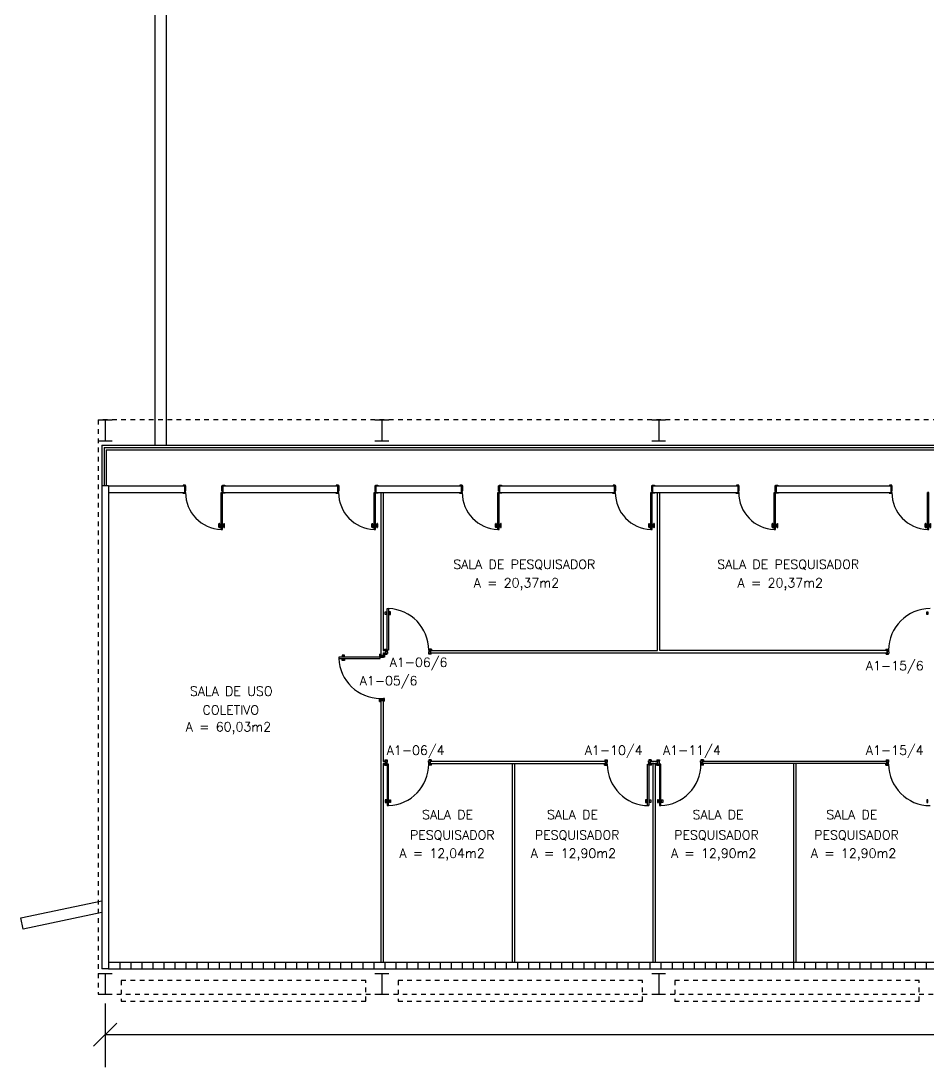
# Model space of a CAD drawing. Extents: x -34.7 to 45.3, y 55.4 to 100.8.
# Drawn here: x -34.74 to -15.07, y 55.45 to 78.12 of the extents above; entities that cross this region are included whole.
import ezdxf

# ---------------------------------------------------------------- set-up
doc = ezdxf.new("R2010")
doc.units = 0
doc.header["$LTSCALE"] = 0.01
doc.header["$MEASUREMENT"] = 0
doc.header["$PDMODE"] = 34
doc.linetypes.add('DASHED', pattern=[0.75, 0.5, -0.25])
doc.linetypes.add('HIDDEN', pattern=[0.375, 0.25, -0.125])
doc.layers.get('0').update_dxf_attribs({"linetype": 'CONTINUOUS'})
doc.layers.get('Defpoints').update_dxf_attribs({"linetype": 'CONTINUOUS'})
for name, color, linetype in [('1', 1, 'CONTINUOUS'), ('2', 2, 'CONTINUOUS'), ('3', 2, 'CONTINUOUS'), ('6', 2, 'CONTINUOUS'), ('ALV', 2, 'CONTINUOUS'), ('AREA', 2, 'CONTINUOUS'), ('ENDEREÇO_NOVO', 2, 'CONTINUOUS'), ('MACANETA', 2, 'CONTINUOUS'), ('MARCO', 2, 'CONTINUOUS'), ('PORTA', 2, 'CONTINUOUS'), ('PROJ', 1, 'HIDDEN'), ('TEXTO', 2, 'CONTINUOUS')]:
    doc.layers.add(name, color=color, linetype=linetype)
doc.styles.add('UNB-100', font='simplex.shx', dxfattribs={"height": 0.2})
doc.styles.add('UNB1-100', font='simplex.shx', dxfattribs={"height": 0.3})
doc.dimstyles.new('1-600', dxfattribs={"dimtxt": 0.3, "dimasz": 0.5, "dimexe": 0.7, "dimexo": 0.2, "dimgap": 0.2, "dimtad": 1, "dimdec": 0, "dimzin": 4, "dimdsep": 46, "dimlunit": 6, "dimtxsty": 'UNB1-100', "dimblk": 'OBLIQUE', "dimcen": 0, "dimclrd": 2, "dimclre": 2, "dimclrt": 2, "dimadec": 0, "dimazin": 0, "dimtfac": 1, "dimtdec": 0, "dimtmove": 2, "dimatfit": 3, "dimldrblk": 'NONE', "dimfxl": 0, "dimtolj": 1, "dimtzin": 0, "dimarcsym": 0})

# ---------------------------------------------------------------- blocks, each defined once
blk = doc.blocks.new('PILAR')
at = {"layer": 'ALV'}
for p, q in [((-0.15, 0.225), (0.15, 0.225)), ((0, 0.225), (0, -0.225)), ((-0.15, -0.225), (0.15, -0.225))]:
    blk.add_line(p, q, dxfattribs=at)
blk = doc.blocks.new('MACANETA')
at = {"layer": 'MACANETA'}
for p, q in [((-0.077, 0.052), (-0.077, 0.12)), ((-0.059, 0.052), (-0.059, 0.12)), ((-0.059, 0.075), (-0.036, 0.075)), ((-0.059, 0.052), (-0.036, 0.052)), ((-0.036, 0.044), (-0.036, 0.084)), ((-0.036, 0.084), (-0.03, 0.084)), ((-0.036, 0.044), (-0.03, 0.044)), ((0.006, 0.084), (0, 0.084)), ((0.006, 0.044), (0, 0.044)), ((0.006, 0.044), (0.006, 0.084)), ((0.029, 0.075), (0.006, 0.075)), ((0.029, 0.052), (0.006, 0.052)), ((0.029, 0.052), (0.029, 0.12)), ((0.047, 0.052), (0.047, 0.12))]:
    blk.add_line(p, q, dxfattribs=at)
for centre, start, end in [((-0.068, 0.12), 90, 180), ((-0.068, 0.052), 180, 270), ((-0.068, 0.12), 0, 90), ((-0.068, 0.052), 270, 0), ((0.038, 0.12), 90, 180), ((0.038, 0.052), 180, 270), ((0.038, 0.12), 0, 90), ((0.038, 0.052), 270, 0)]:
    blk.add_arc(centre, 0.00874, start, end, dxfattribs=at)
blk = doc.blocks.new('DOOR-80')
at = {"layer": 'PORTA'}
for p, q in [((-0.045, -0.8), (-0.045, 0)), ((-0.015, 0), (-0.045, 0)), ((-0.015, -0.8), (-0.015, 0)), ((-0.045, -0.8), (-0.015, -0.8))]:
    blk.add_line(p, q, dxfattribs=at)
at = {"layer": 'PORTA', "color": 1}
blk.add_arc((-0.015, 0), 0.8, 180, 267.8509, dxfattribs=at)
at = {"layer": 'PORTA'}
blk.add_blockref('MACANETA', (-0.015, -0.8), dxfattribs=at)
blk = doc.blocks.new('_Oblique')
at = {"color": 0, "linetype": 'ByBlock', "lineweight": -2}
blk.add_line((-0.5, -0.5), (0.5, 0.5), dxfattribs=at)
blk = doc.blocks.new('*D23')
at = {"layer": 'AREA', "color": 2, "lineweight": -2}
for p, q in [((-32.915, 56.823), (-32.915, 55.446)), ((9.085, 56.823), (9.085, 55.446)), ((9.085, 56.146), (-32.915, 56.146))]:
    blk.add_line(p, q, dxfattribs=at)
at = {"layer": 'Defpoints', "color": 0}
for p in [(-32.915, 57.023), (9.085, 57.023), (-32.915, 56.146)]:
    blk.add_point(p, dxfattribs=at)
at = {"layer": 'AREA', "color": 2, "lineweight": -2, "xscale": 0.5, "yscale": 0.5, "zscale": 0.5, "rotation": 180}
blk.add_blockref('_Oblique', (-32.915, 56.146), dxfattribs=at)
at = {"layer": 'AREA', "color": 2, "lineweight": -2, "xscale": 0.5, "yscale": 0.5, "zscale": 0.5}
blk.add_blockref('_Oblique', (9.085, 56.146), dxfattribs=at)
at = {"layer": 'AREA', "color": 2, "insert": (-11.915, 56.496), "char_height": 0.3, "attachment_point": 5, "style": 'UNB1-100'}
blk.add_mtext('\\A1;CIFMC', dxfattribs=at)
blk = doc.blocks.new('_NONE')
at = {"color": 0, "linetype": 'ByBlock'}
blk.add_circle((0, 0), 0.25, dxfattribs=at)

msp = doc.modelspace()

# ---------------------------------------------------------------- linework, layer by layer
at = {"layer": '1'}
for p, q in [((-31.84, 81.573), (-31.84, 68.923)), ((-31.59, 81.573), (-31.59, 68.923))]:
    msp.add_line(p, q, dxfattribs=at)
msp.add_lwpolyline([(-32.99, 58.795), (-34.689, 58.433), (-34.741, 58.678), (-32.99, 59.05, -0.162878)], format="xyb", dxfattribs=at)
at = {"layer": '2'}
for p, q in [((-32.99, 68.923), (-8.99, 68.923)), ((-32.99, 68.923), (-32.99, 68.048)), ((-32.94, 68.873), (-8.99, 68.873)), ((-32.94, 68.873), (-32.94, 68.048)), ((-32.89, 68.823), (-8.99, 68.823)), ((-32.89, 68.823), (-32.89, 68.048))]:
    msp.add_line(p, q, dxfattribs=at)
at = {"layer": '3'}
for p, q in [((-32.84, 68.048), (-31.188, 68.048)), ((-31.188, 67.898), (-31.188, 68.048)), ((-30.358, 68.048), (-27.869, 68.048)), ((-30.358, 67.898), (-30.358, 68.048)), ((-30.358, 68.048), (-30.258, 68.048)), ((-30.358, 68.048), (-27.869, 68.048)), ((-27.869, 67.898), (-27.869, 68.048)), ((-27.039, 68.048), (-26.939, 68.048)), ((-27.039, 67.898), (-27.039, 68.048)), ((-27.039, 68.048), (-25.189, 68.048)), ((-25.189, 67.898), (-25.189, 68.048)), ((-24.359, 68.048), (-21.87, 68.048)), ((-24.359, 67.898), (-24.359, 68.048)), ((-24.359, 68.048), (-24.259, 68.048)), ((-24.359, 68.048), (-21.87, 68.048)), ((-21.87, 67.898), (-21.87, 68.048)), ((-21.04, 68.048), (-20.94, 68.048)), ((-21.04, 67.898), (-21.04, 68.048)), ((-21.04, 68.048), (-19.194, 68.048)), ((-19.194, 67.898), (-19.194, 68.048)), ((-18.364, 68.048), (-15.875, 68.048)), ((-18.364, 67.898), (-18.364, 68.048)), ((-18.364, 68.048), (-18.264, 68.048)), ((-18.364, 68.048), (-15.875, 68.048)), ((-15.875, 67.898), (-15.875, 68.048)), ((-32.84, 67.898), (-31.188, 67.898)), ((-30.358, 67.898), (-27.869, 67.898)), ((-30.358, 67.898), (-30.258, 67.898)), ((-30.358, 67.898), (-27.869, 67.898)), ((-27.039, 67.898), (-26.939, 67.898)), ((-27.039, 67.898), (-25.189, 67.898)), ((-26.94, 67.898), (-26.94, 64.373)), ((-26.89, 67.898), (-26.89, 64.473)), ((-24.359, 67.898), (-21.87, 67.898)), ((-24.359, 67.898), (-24.259, 67.898)), ((-24.359, 67.898), (-21.87, 67.898)), ((-21.04, 67.898), (-20.94, 67.898)), ((-21.04, 67.898), (-19.194, 67.898)), ((-20.94, 64.473), (-20.94, 67.898)), ((-20.89, 64.473), (-20.89, 67.898)), ((-18.364, 67.898), (-15.875, 67.898)), ((-18.364, 67.898), (-18.264, 67.898)), ((-18.364, 67.898), (-15.875, 67.898)), ((-26.842, 65.313), (-26.819, 65.313)), ((-26.842, 65.258), (-26.842, 65.313)), ((-26.819, 65.313), (-26.819, 65.258)), ((-26.8, 64.483), (-26.8, 65.383)), ((-26.8, 65.383), (-26.77, 65.383)), ((-26.77, 65.383), (-26.77, 64.483)), ((-26.728, 65.313), (-26.751, 65.313)), ((-26.751, 65.313), (-26.751, 65.258)), ((-26.728, 65.258), (-26.728, 65.313)), ((-15.102, 65.313), (-15.079, 65.313)), ((-15.102, 65.258), (-15.102, 65.313)), ((-15.079, 65.313), (-15.079, 65.258)), ((-26.819, 65.258), (-26.842, 65.258)), ((-26.751, 65.258), (-26.728, 65.258)), ((-15.079, 65.258), (-15.102, 65.258)), ((-26.89, 64.473), (-26.84, 64.473)), ((-26.89, 64.423), (-26.84, 64.423)), ((-26.89, 64.423), (-26.89, 64.373)), ((-26.86, 64.503), (-26.86, 64.483)), ((-26.86, 64.503), (-26.805, 64.503)), ((-26.86, 64.483), (-26.8, 64.483)), ((-26.855, 64.393), (-26.855, 64.413)), ((-26.855, 64.413), (-26.795, 64.413)), ((-26.84, 64.473), (-26.84, 64.423)), ((-26.83, 64.483), (-26.83, 64.413)), ((-26.805, 64.503), (-26.805, 64.483)), ((-26.8, 64.483), (-26.8, 64.443)), ((-26.77, 64.483), (-26.8, 64.483)), ((-26.8, 64.443), (-26.795, 64.443)), ((-26.8, 64.393), (-26.8, 64.413)), ((-26.795, 64.443), (-26.795, 64.413)), ((-25.905, 64.443), (-25.905, 64.413)), ((-25.9, 64.443), (-25.905, 64.443)), ((-25.845, 64.413), (-25.905, 64.413)), ((-25.845, 64.413), (-25.905, 64.413)), ((-25.84, 64.483), (-25.9, 64.483)), ((-25.9, 64.483), (-25.9, 64.443)), ((-25.9, 64.393), (-25.9, 64.413)), ((-25.84, 64.503), (-25.895, 64.503)), ((-25.895, 64.503), (-25.895, 64.483)), ((-25.87, 64.483), (-25.87, 64.413)), ((-25.86, 64.473), (-25.86, 64.423)), ((-25.86, 64.473), (-20.94, 64.473)), ((-25.86, 64.423), (-15.97, 64.423)), ((-25.845, 64.393), (-25.845, 64.413)), ((-25.84, 64.503), (-25.84, 64.483)), ((-15.97, 64.473), (-20.89, 64.473)), ((-15.99, 64.503), (-15.935, 64.503)), ((-15.99, 64.503), (-15.99, 64.483)), ((-15.99, 64.483), (-15.93, 64.483)), ((-15.985, 64.413), (-15.925, 64.413)), ((-15.985, 64.393), (-15.985, 64.413)), ((-15.985, 64.413), (-15.925, 64.413)), ((-15.97, 64.473), (-15.97, 64.423)), ((-15.96, 64.483), (-15.96, 64.413)), ((-15.935, 64.503), (-15.935, 64.483)), ((-15.93, 64.483), (-15.93, 64.443)), ((-15.93, 64.443), (-15.925, 64.443)), ((-15.93, 64.393), (-15.93, 64.413)), ((-15.925, 64.443), (-15.925, 64.413)), ((-26.95, 64.333), (-27.85, 64.333)), ((-27.85, 64.333), (-27.85, 64.303)), ((-27.85, 64.303), (-26.95, 64.303)), ((-27.78, 64.375), (-27.78, 64.352)), ((-27.725, 64.375), (-27.78, 64.375)), ((-27.78, 64.352), (-27.725, 64.352)), ((-27.78, 64.261), (-27.78, 64.284)), ((-27.78, 64.284), (-27.725, 64.284)), ((-27.725, 64.261), (-27.78, 64.261)), ((-27.725, 64.352), (-27.725, 64.375)), ((-27.725, 64.284), (-27.725, 64.261)), ((-26.97, 64.393), (-26.95, 64.393)), ((-26.97, 64.393), (-26.97, 64.338)), ((-26.97, 64.338), (-26.95, 64.338)), ((-26.95, 64.393), (-26.95, 64.333)), ((-26.95, 64.363), (-26.88, 64.363)), ((-26.95, 64.333), (-26.91, 64.333)), ((-26.95, 64.303), (-26.95, 64.333)), ((-26.94, 64.373), (-26.89, 64.373)), ((-26.91, 64.333), (-26.91, 64.328)), ((-26.91, 64.328), (-26.88, 64.328)), ((-26.86, 64.388), (-26.88, 64.388)), ((-26.88, 64.388), (-26.88, 64.328)), ((-26.86, 64.333), (-26.88, 64.333)), ((-26.86, 64.388), (-26.86, 64.333)), ((-26.855, 64.393), (-26.8, 64.393)), ((-25.845, 64.393), (-25.9, 64.393)), ((-15.985, 64.393), (-15.93, 64.393)), ((-26.97, 63.373), (-26.97, 63.428)), ((-26.97, 63.428), (-26.95, 63.428)), ((-26.97, 63.373), (-26.95, 63.373)), ((-26.95, 63.373), (-26.95, 63.433)), ((-26.95, 63.433), (-26.91, 63.433)), ((-26.95, 63.403), (-26.88, 63.403)), ((-26.94, 63.393), (-26.89, 63.393)), ((-26.94, 63.393), (-26.94, 57.723)), ((-26.91, 63.438), (-26.88, 63.438)), ((-26.91, 63.433), (-26.91, 63.438)), ((-26.89, 63.393), (-26.89, 62.073)), ((-26.88, 63.378), (-26.88, 63.438)), ((-26.88, 63.378), (-26.88, 63.438)), ((-26.86, 63.433), (-26.88, 63.433)), ((-26.86, 63.378), (-26.88, 63.378)), ((-26.86, 63.378), (-26.86, 63.433)), ((-26.84, 62.073), (-26.89, 62.073)), ((-26.84, 62.023), (-26.89, 62.023)), ((-26.89, 62.023), (-26.89, 57.723)), ((-26.86, 61.993), (-26.86, 62.013)), ((-26.86, 62.013), (-26.8, 62.013)), ((-26.86, 61.993), (-26.805, 61.993)), ((-26.855, 62.103), (-26.855, 62.083)), ((-26.855, 62.103), (-26.8, 62.103)), ((-26.855, 62.083), (-26.795, 62.083)), ((-26.84, 62.023), (-26.84, 62.073)), ((-26.83, 62.013), (-26.83, 62.083)), ((-26.805, 61.993), (-26.805, 62.013)), ((-26.8, 62.103), (-26.8, 62.083)), ((-26.8, 62.013), (-26.8, 62.053)), ((-26.8, 62.053), (-26.795, 62.053)), ((-26.8, 62.013), (-26.8, 61.113)), ((-26.77, 62.013), (-26.8, 62.013)), ((-26.795, 62.053), (-26.795, 62.083)), ((-26.77, 61.113), (-26.77, 62.013)), ((-25.845, 62.083), (-25.905, 62.083)), ((-25.905, 62.053), (-25.905, 62.083)), ((-25.845, 62.083), (-25.905, 62.083)), ((-25.9, 62.053), (-25.905, 62.053)), ((-25.845, 62.103), (-25.9, 62.103)), ((-25.9, 62.103), (-25.9, 62.083)), ((-25.9, 62.013), (-25.9, 62.053)), ((-25.84, 62.013), (-25.9, 62.013)), ((-25.895, 61.993), (-25.895, 62.013)), ((-25.84, 61.993), (-25.895, 61.993)), ((-25.87, 62.013), (-25.87, 62.083)), ((-25.86, 62.023), (-25.86, 62.073)), ((-22.06, 62.073), (-25.86, 62.073)), ((-25.86, 62.023), (-22.06, 62.023)), ((-25.845, 62.103), (-25.845, 62.083)), ((-25.84, 61.993), (-25.84, 62.013)), ((-24.09, 62.023), (-24.09, 57.723)), ((-24.04, 62.023), (-24.04, 57.723)), ((-22.09, 62.013), (-22.03, 62.013)), ((-22.09, 61.993), (-22.09, 62.013)), ((-22.09, 61.993), (-22.035, 61.993)), ((-22.085, 62.103), (-22.03, 62.103)), ((-22.085, 62.103), (-22.085, 62.083)), ((-22.085, 62.083), (-22.025, 62.083)), ((-22.085, 62.083), (-22.025, 62.083)), ((-22.07, 62.023), (-22.07, 62.073)), ((-22.06, 62.013), (-22.06, 62.083)), ((-22.035, 61.993), (-22.035, 62.013)), ((-22.03, 62.103), (-22.03, 62.083)), ((-22.03, 62.013), (-22.03, 62.053)), ((-22.03, 62.053), (-22.025, 62.053)), ((-22.025, 62.053), (-22.025, 62.083)), ((-21.16, 62.013), (-21.13, 62.013)), ((-21.16, 61.113), (-21.16, 62.013)), ((-21.075, 62.083), (-21.135, 62.083)), ((-21.135, 62.053), (-21.135, 62.083)), ((-21.13, 62.053), (-21.135, 62.053)), ((-21.075, 62.103), (-21.13, 62.103)), ((-21.13, 62.103), (-21.13, 62.083)), ((-21.13, 62.013), (-21.13, 62.053)), ((-21.07, 62.013), (-21.13, 62.013)), ((-21.13, 62.013), (-21.13, 61.113)), ((-21.125, 61.993), (-21.125, 62.013)), ((-21.07, 61.993), (-21.125, 61.993)), ((-21.1, 62.013), (-21.1, 62.083)), ((-20.93, 62.073), (-21.1, 62.073)), ((-21.1, 62.023), (-20.94, 62.023)), ((-21.09, 62.023), (-21.09, 62.073)), ((-21.09, 62.073), (-21.015, 62.073)), ((-21.09, 62.023), (-21.04, 62.023)), ((-21.075, 62.103), (-21.075, 62.083)), ((-21.07, 61.993), (-21.07, 62.013)), ((-21.04, 62.023), (-21.04, 57.723)), ((-20.94, 62.073), (-21.015, 62.073)), ((-20.99, 62.023), (-20.99, 57.723)), ((-20.94, 62.023), (-20.99, 62.023)), ((-20.96, 62.013), (-20.9, 62.013)), ((-20.96, 61.993), (-20.96, 62.013)), ((-20.96, 61.993), (-20.905, 61.993)), ((-20.955, 62.103), (-20.9, 62.103)), ((-20.955, 62.103), (-20.955, 62.083)), ((-20.955, 62.083), (-20.895, 62.083)), ((-20.94, 62.023), (-20.94, 62.073)), ((-20.93, 62.013), (-20.93, 62.083)), ((-20.905, 61.993), (-20.905, 62.013)), ((-20.9, 62.103), (-20.9, 62.083)), ((-20.9, 62.053), (-20.895, 62.053)), ((-20.9, 62.013), (-20.9, 62.053)), ((-20.87, 62.013), (-20.9, 62.013)), ((-20.9, 62.013), (-20.9, 61.113)), ((-20.895, 62.053), (-20.895, 62.083)), ((-20.87, 61.113), (-20.87, 62.013)), ((-19.945, 62.083), (-20.005, 62.083)), ((-20.005, 62.053), (-20.005, 62.083)), ((-19.945, 62.083), (-20.005, 62.083)), ((-20, 62.053), (-20.005, 62.053)), ((-20, 62.103), (-20, 62.083)), ((-19.945, 62.103), (-20, 62.103)), ((-20, 62.013), (-20, 62.053)), ((-19.94, 62.013), (-20, 62.013)), ((-19.995, 61.993), (-19.995, 62.013)), ((-19.94, 61.993), (-19.995, 61.993)), ((-19.97, 62.013), (-19.97, 62.083)), ((-15.97, 62.073), (-19.97, 62.073)), ((-15.97, 62.023), (-19.97, 62.023)), ((-19.96, 62.023), (-19.96, 62.073)), ((-19.945, 62.103), (-19.945, 62.083)), ((-19.94, 61.993), (-19.94, 62.013)), ((-17.99, 62.023), (-17.99, 57.723)), ((-17.94, 62.023), (-17.94, 57.723)), ((-15.99, 61.993), (-15.99, 62.013)), ((-15.99, 62.013), (-15.93, 62.013)), ((-15.99, 61.993), (-15.935, 61.993)), ((-15.985, 62.103), (-15.985, 62.083)), ((-15.985, 62.103), (-15.93, 62.103)), ((-15.985, 62.083), (-15.925, 62.083)), ((-15.985, 62.083), (-15.925, 62.083)), ((-15.97, 62.023), (-15.97, 62.073)), ((-15.96, 62.013), (-15.96, 62.083)), ((-15.935, 61.993), (-15.935, 62.013)), ((-15.93, 62.103), (-15.93, 62.083)), ((-15.93, 62.053), (-15.925, 62.053)), ((-15.93, 62.013), (-15.93, 62.053)), ((-15.925, 62.053), (-15.925, 62.083)), ((-26.842, 61.238), (-26.842, 61.183)), ((-26.819, 61.238), (-26.842, 61.238)), ((-26.819, 61.183), (-26.819, 61.238)), ((-26.751, 61.238), (-26.728, 61.238)), ((-26.751, 61.183), (-26.751, 61.238)), ((-26.728, 61.238), (-26.728, 61.183)), ((-21.202, 61.238), (-21.202, 61.183)), ((-21.179, 61.238), (-21.202, 61.238)), ((-21.179, 61.183), (-21.179, 61.238)), ((-21.111, 61.238), (-21.088, 61.238)), ((-21.111, 61.183), (-21.111, 61.238)), ((-21.088, 61.238), (-21.088, 61.183)), ((-20.919, 61.238), (-20.942, 61.238)), ((-20.942, 61.238), (-20.942, 61.183)), ((-20.919, 61.183), (-20.919, 61.238)), ((-20.851, 61.183), (-20.851, 61.238)), ((-20.851, 61.238), (-20.828, 61.238)), ((-20.828, 61.238), (-20.828, 61.183)), ((-15.079, 61.238), (-15.102, 61.238)), ((-15.102, 61.238), (-15.102, 61.183)), ((-15.079, 61.183), (-15.079, 61.238)), ((-26.842, 61.183), (-26.819, 61.183)), ((-26.8, 61.113), (-26.77, 61.113)), ((-26.728, 61.183), (-26.751, 61.183)), ((-21.202, 61.183), (-21.179, 61.183)), ((-21.13, 61.113), (-21.16, 61.113)), ((-21.088, 61.183), (-21.111, 61.183)), ((-20.942, 61.183), (-20.919, 61.183)), ((-20.9, 61.113), (-20.87, 61.113)), ((-20.828, 61.183), (-20.851, 61.183)), ((-15.102, 61.183), (-15.079, 61.183)), ((-32.84, 57.723), (-8.89, 57.723)), ((-32.6, 57.723), (-32.6, 57.573)), ((-32.361, 57.723), (-32.361, 57.573)), ((-32.121, 57.723), (-32.121, 57.573)), ((-31.882, 57.723), (-31.882, 57.573)), ((-31.642, 57.723), (-31.642, 57.573)), ((-31.403, 57.723), (-31.403, 57.573)), ((-31.163, 57.723), (-31.163, 57.573)), ((-30.924, 57.723), (-30.924, 57.573)), ((-30.684, 57.723), (-30.684, 57.573)), ((-30.445, 57.723), (-30.445, 57.573)), ((-30.205, 57.723), (-30.205, 57.573)), ((-29.966, 57.723), (-29.966, 57.573)), ((-29.726, 57.723), (-29.726, 57.573)), ((-29.487, 57.723), (-29.487, 57.573)), ((-29.247, 57.723), (-29.247, 57.573)), ((-29.008, 57.723), (-29.008, 57.573)), ((-28.768, 57.723), (-28.768, 57.573)), ((-28.529, 57.723), (-28.529, 57.573)), ((-28.289, 57.723), (-28.289, 57.573)), ((-28.05, 57.723), (-28.05, 57.573)), ((-27.81, 57.723), (-27.81, 57.573)), ((-27.571, 57.723), (-27.571, 57.573)), ((-27.331, 57.723), (-27.331, 57.573)), ((-27.092, 57.723), (-27.092, 57.573)), ((-26.852, 57.723), (-26.852, 57.573)), ((-26.613, 57.723), (-26.613, 57.573)), ((-26.373, 57.723), (-26.373, 57.573)), ((-26.134, 57.723), (-26.134, 57.573)), ((-25.894, 57.723), (-25.894, 57.573)), ((-25.655, 57.723), (-25.655, 57.573)), ((-25.415, 57.723), (-25.415, 57.573)), ((-25.176, 57.723), (-25.176, 57.573)), ((-24.936, 57.723), (-24.936, 57.573)), ((-24.697, 57.723), (-24.697, 57.573)), ((-24.457, 57.723), (-24.457, 57.573)), ((-24.218, 57.723), (-24.218, 57.573)), ((-23.978, 57.723), (-23.978, 57.573)), ((-23.739, 57.723), (-23.739, 57.573)), ((-23.499, 57.723), (-23.499, 57.573)), ((-23.26, 57.723), (-23.26, 57.573)), ((-23.02, 57.723), (-23.02, 57.573)), ((-22.781, 57.723), (-22.781, 57.573)), ((-22.541, 57.723), (-22.541, 57.573)), ((-22.302, 57.723), (-22.302, 57.573)), ((-22.062, 57.723), (-22.062, 57.573)), ((-21.823, 57.723), (-21.823, 57.573)), ((-21.583, 57.723), (-21.583, 57.573)), ((-21.344, 57.723), (-21.344, 57.573)), ((-21.104, 57.723), (-21.104, 57.573)), ((-20.865, 57.723), (-20.865, 57.573)), ((-20.625, 57.723), (-20.625, 57.573)), ((-20.386, 57.723), (-20.386, 57.573)), ((-20.146, 57.723), (-20.146, 57.573)), ((-19.907, 57.723), (-19.907, 57.573)), ((-19.667, 57.723), (-19.667, 57.573)), ((-19.428, 57.723), (-19.428, 57.573)), ((-19.188, 57.723), (-19.188, 57.573)), ((-18.949, 57.723), (-18.949, 57.573)), ((-18.709, 57.723), (-18.709, 57.573)), ((-18.47, 57.723), (-18.47, 57.573)), ((-18.23, 57.723), (-18.23, 57.573)), ((-17.991, 57.723), (-17.991, 57.573)), ((-17.751, 57.723), (-17.751, 57.573)), ((-17.512, 57.723), (-17.512, 57.573)), ((-17.272, 57.723), (-17.272, 57.573)), ((-17.033, 57.723), (-17.033, 57.573)), ((-16.793, 57.723), (-16.793, 57.573)), ((-16.554, 57.723), (-16.554, 57.573)), ((-16.314, 57.723), (-16.314, 57.573)), ((-16.075, 57.723), (-16.075, 57.573)), ((-15.835, 57.723), (-15.835, 57.573)), ((-15.596, 57.723), (-15.596, 57.573)), ((-15.356, 57.723), (-15.356, 57.573)), ((-15.117, 57.723), (-15.117, 57.573)), ((-32.84, 57.573), (-8.89, 57.573))]:
    msp.add_line(p, q, dxfattribs=at)
at = {"layer": '6'}
for p, q in [((-32.99, 68.048), (-32.99, 57.573)), ((-32.84, 68.048), (-32.99, 68.048)), ((-32.84, 68.048), (-32.84, 57.573)), ((-32.84, 57.573), (-32.99, 57.573))]:
    msp.add_line(p, q, dxfattribs=at)
at = {"layer": 'MARCO'}
for p, q in [((-31.173, 68.058), (-31.223, 68.058)), ((-31.223, 68.058), (-31.223, 68.048)), ((-31.188, 68.048), (-31.173, 68.048)), ((-31.173, 68.048), (-31.173, 68.058)), ((-31.163, 68.048), (-31.173, 68.048)), ((-31.163, 67.933), (-31.163, 68.048)), ((-30.383, 67.933), (-30.383, 68.048)), ((-30.383, 68.048), (-30.373, 68.048)), ((-30.373, 68.048), (-30.373, 68.058)), ((-30.373, 68.058), (-30.323, 68.058)), ((-30.358, 68.048), (-30.373, 68.048)), ((-30.323, 68.058), (-30.323, 68.048)), ((-27.904, 68.058), (-27.904, 68.048)), ((-27.854, 68.058), (-27.904, 68.058)), ((-27.869, 68.048), (-27.854, 68.048)), ((-27.854, 68.048), (-27.854, 68.058)), ((-27.844, 68.048), (-27.854, 68.048)), ((-27.844, 67.933), (-27.844, 68.048)), ((-27.064, 68.048), (-27.054, 68.048)), ((-27.064, 67.933), (-27.064, 68.048)), ((-27.054, 68.058), (-27.004, 68.058)), ((-27.054, 68.048), (-27.054, 68.058)), ((-27.039, 68.048), (-27.054, 68.048)), ((-27.004, 68.058), (-27.004, 68.048)), ((-25.174, 68.058), (-25.224, 68.058)), ((-25.224, 68.058), (-25.224, 68.048)), ((-25.189, 68.048), (-25.174, 68.048)), ((-25.174, 68.048), (-25.174, 68.058)), ((-25.164, 68.048), (-25.174, 68.048)), ((-25.164, 67.933), (-25.164, 68.048)), ((-24.384, 67.933), (-24.384, 68.048)), ((-24.384, 68.048), (-24.374, 68.048)), ((-24.374, 68.048), (-24.374, 68.058)), ((-24.374, 68.058), (-24.324, 68.058)), ((-24.359, 68.048), (-24.374, 68.048)), ((-24.324, 68.058), (-24.324, 68.048)), ((-21.905, 68.058), (-21.905, 68.048)), ((-21.855, 68.058), (-21.905, 68.058)), ((-21.87, 68.048), (-21.855, 68.048)), ((-21.855, 68.048), (-21.855, 68.058)), ((-21.845, 68.048), (-21.855, 68.048)), ((-21.845, 67.933), (-21.845, 68.048)), ((-21.065, 68.048), (-21.055, 68.048)), ((-21.065, 67.933), (-21.065, 68.048)), ((-21.055, 68.058), (-21.005, 68.058)), ((-21.055, 68.048), (-21.055, 68.058)), ((-21.04, 68.048), (-21.055, 68.048)), ((-21.005, 68.058), (-21.005, 68.048)), ((-19.179, 68.058), (-19.229, 68.058)), ((-19.229, 68.058), (-19.229, 68.048)), ((-19.194, 68.048), (-19.179, 68.048)), ((-19.179, 68.048), (-19.179, 68.058)), ((-19.169, 68.048), (-19.179, 68.048)), ((-19.169, 67.933), (-19.169, 68.048)), ((-18.389, 67.933), (-18.389, 68.048)), ((-18.389, 68.048), (-18.379, 68.048)), ((-18.379, 68.048), (-18.379, 68.058)), ((-18.379, 68.058), (-18.329, 68.058)), ((-18.364, 68.048), (-18.379, 68.048)), ((-18.329, 68.058), (-18.329, 68.048)), ((-15.91, 68.058), (-15.91, 68.048)), ((-15.86, 68.058), (-15.91, 68.058)), ((-15.875, 68.048), (-15.86, 68.048)), ((-15.86, 68.048), (-15.86, 68.058)), ((-15.85, 68.048), (-15.86, 68.048)), ((-15.85, 67.933), (-15.85, 68.048)), ((-31.233, 67.898), (-31.233, 67.888)), ((-31.233, 67.888), (-31.183, 67.888)), ((-31.188, 67.898), (-31.183, 67.898)), ((-31.183, 67.888), (-31.183, 67.898)), ((-31.183, 67.898), (-31.173, 67.898)), ((-31.173, 67.898), (-31.173, 67.933)), ((-31.173, 67.933), (-31.163, 67.933)), ((-30.373, 67.933), (-30.383, 67.933)), ((-30.373, 67.898), (-30.373, 67.933)), ((-30.363, 67.898), (-30.373, 67.898)), ((-30.363, 67.888), (-30.363, 67.898)), ((-30.358, 67.898), (-30.363, 67.898)), ((-30.313, 67.888), (-30.363, 67.888)), ((-30.313, 67.898), (-30.313, 67.888)), ((-27.914, 67.898), (-27.914, 67.888)), ((-27.914, 67.888), (-27.864, 67.888)), ((-27.869, 67.898), (-27.864, 67.898)), ((-27.864, 67.898), (-27.854, 67.898)), ((-27.864, 67.888), (-27.864, 67.898)), ((-27.854, 67.933), (-27.844, 67.933)), ((-27.854, 67.898), (-27.854, 67.933)), ((-27.054, 67.933), (-27.064, 67.933)), ((-27.054, 67.898), (-27.054, 67.933)), ((-27.044, 67.898), (-27.054, 67.898)), ((-27.039, 67.898), (-27.044, 67.898)), ((-27.044, 67.888), (-27.044, 67.898)), ((-26.994, 67.888), (-27.044, 67.888)), ((-26.994, 67.898), (-26.994, 67.888)), ((-25.234, 67.898), (-25.234, 67.888)), ((-25.234, 67.888), (-25.184, 67.888)), ((-25.189, 67.898), (-25.184, 67.898)), ((-25.184, 67.888), (-25.184, 67.898)), ((-25.184, 67.898), (-25.174, 67.898)), ((-25.174, 67.898), (-25.174, 67.933)), ((-25.174, 67.933), (-25.164, 67.933)), ((-24.374, 67.933), (-24.384, 67.933)), ((-24.374, 67.898), (-24.374, 67.933)), ((-24.364, 67.898), (-24.374, 67.898)), ((-24.364, 67.888), (-24.364, 67.898)), ((-24.359, 67.898), (-24.364, 67.898)), ((-24.314, 67.888), (-24.364, 67.888)), ((-24.314, 67.898), (-24.314, 67.888)), ((-21.915, 67.898), (-21.915, 67.888)), ((-21.915, 67.888), (-21.865, 67.888)), ((-21.87, 67.898), (-21.865, 67.898)), ((-21.865, 67.898), (-21.855, 67.898)), ((-21.865, 67.888), (-21.865, 67.898)), ((-21.855, 67.933), (-21.845, 67.933)), ((-21.855, 67.898), (-21.855, 67.933)), ((-21.055, 67.933), (-21.065, 67.933)), ((-21.055, 67.898), (-21.055, 67.933)), ((-21.045, 67.898), (-21.055, 67.898)), ((-21.04, 67.898), (-21.045, 67.898)), ((-21.045, 67.888), (-21.045, 67.898)), ((-20.995, 67.888), (-21.045, 67.888)), ((-20.995, 67.898), (-20.995, 67.888)), ((-19.239, 67.898), (-19.239, 67.888)), ((-19.239, 67.888), (-19.189, 67.888)), ((-19.194, 67.898), (-19.189, 67.898)), ((-19.189, 67.888), (-19.189, 67.898)), ((-19.189, 67.898), (-19.179, 67.898)), ((-19.179, 67.898), (-19.179, 67.933)), ((-19.179, 67.933), (-19.169, 67.933)), ((-18.379, 67.933), (-18.389, 67.933)), ((-18.379, 67.898), (-18.379, 67.933)), ((-18.369, 67.898), (-18.379, 67.898)), ((-18.369, 67.888), (-18.369, 67.898)), ((-18.364, 67.898), (-18.369, 67.898)), ((-18.319, 67.888), (-18.369, 67.888)), ((-18.319, 67.898), (-18.319, 67.888)), ((-15.92, 67.898), (-15.92, 67.888)), ((-15.92, 67.888), (-15.87, 67.888)), ((-15.875, 67.898), (-15.87, 67.898)), ((-15.87, 67.898), (-15.86, 67.898)), ((-15.87, 67.888), (-15.87, 67.898)), ((-15.86, 67.933), (-15.85, 67.933)), ((-15.86, 67.898), (-15.86, 67.933))]:
    msp.add_line(p, q, dxfattribs=at)
at = {"layer": 'PORTA', "color": 1}
for centre, radius, start, end in [((-26.8, 64.483), 0.9, 0, 88.0908), ((-15.03, 64.483), 0.9, 90, 180), ((-26.95, 64.338), 0.901, 182.227, 270), ((-26.8, 62.013), 0.9, 271.9092, 0), ((-21.13, 62.013), 0.9, 180, 270), ((-20.9, 62.013), 0.9, 271.9092, 0), ((-15.03, 62.013), 0.9, 180, 270)]:
    msp.add_arc(centre, radius, start, end, dxfattribs=at)
at = {"layer": 'PROJ', "linetype": 'DASHED'}
msp.add_lwpolyline([(-33.065, 57.023), (45.235, 57.023), (45.234, 69.494), (15.235, 69.473), (15.235, 81.023), (45.235, 81.023), (45.235, 93.473), (-33.065, 93.473), (-33.065, 81.023), (8.935, 81.023), (8.935, 69.473), (-33.065, 69.473)], close=True, dxfattribs=at)
at = {"layer": 'PROJ'}
for points in [[(-27.265, 56.873), (-27.265, 57.323), (-32.565, 57.323), (-32.565, 56.873)], [(-21.265, 56.873), (-21.265, 57.323), (-26.565, 57.323), (-26.565, 56.873)], [(-15.265, 56.873), (-15.265, 57.323), (-20.565, 57.323), (-20.565, 56.873)]]:
    msp.add_lwpolyline(points, close=True, dxfattribs=at)

# ---------------------------------------------------------------- block references
at = {"layer": '6'}
for p in [(-32.915, 69.248), (-26.915, 69.248), (-20.915, 69.248), (-32.915, 57.248), (-26.915, 57.248), (-20.915, 57.248)]:
    msp.add_blockref('PILAR', p, dxfattribs=at)
at = {"layer": 'PORTA', "rotation": 5.144755732544582e-09}
for p in [(-30.358, 67.898), (-27.039, 67.898), (-24.359, 67.898), (-21.04, 67.898), (-18.364, 67.898), (-15.045, 67.898)]:
    msp.add_blockref('DOOR-80', p, dxfattribs=at)

# ---------------------------------------------------------------- texts
at = {"layer": 'AREA', "style": 'UNB-100'}
for s, p in [('A = 20,37m2', (-24.926, 65.843)), ('A = 20,37m2', (-19.205, 65.843)), ('A = 60,03m2', (-31.169, 62.722)), ('A = 12,04m2', (-26.537, 59.982)), ('A = 12,90m2', (-23.691, 59.982)), ('A = 12,90m2', (-20.649, 59.982)), ('A = 12,90m2', (-17.615, 59.982))]:
    msp.add_text(s, height=0.2, dxfattribs=at).set_placement(p)
at = {"layer": 'ENDEREÇO_NOVO', "style": 'UNB-100'}
for s, p in [('A1-06/6', (-26.747, 64.119)), ('A1-15/6', (-16.422, 64.046)), ('A1-05/6', (-27.396, 63.721))]:
    msp.add_text(s, height=0.2, dxfattribs=at).set_placement(p)
at = {"layer": 'ENDEREÇO_NOVO', "color": 10, "style": 'UNB-100'}
for s, p in [('A1-06/4', (-26.81, 62.214)), ('A1-10/4', (-22.516, 62.214)), ('A1-11/4', (-20.82, 62.214)), ('A1-15/4', (-16.422, 62.214))]:
    msp.add_text(s, height=0.2, dxfattribs=at).set_placement(p)
at = {"layer": 'TEXTO', "style": 'UNB-100'}
for s, p in [('SALA DE PESQUISADOR', (-25.367, 66.243)), ('SALA DE PESQUISADOR', (-19.646, 66.243)), ('SALA DE USO', (-31.078, 63.494)), ('COLETIVO', (-30.804, 63.085)), ('SALA DE ', (-26.045, 60.818)), ('SALA DE ', (-23.337, 60.818)), ('SALA DE ', (-20.181, 60.818)), ('SALA DE ', (-17.28, 60.818)), ('PESQUISADOR', (-26.307, 60.376)), ('PESQUISADOR', (-23.599, 60.376)), ('PESQUISADOR', (-20.579, 60.376)), ('PESQUISADOR', (-17.543, 60.376))]:
    msp.add_text(s, height=0.2, dxfattribs=at).set_placement(p)

# ---------------------------------------------------------------- dimensions: what is measured, and where the dimension line sits
at = {"layer": 'AREA'}
dim = msp.add_linear_dim(base=(-32.915, 56.146), p1=(9.085, 57.023), p2=(-32.915, 57.023), text='CIFMC', dimstyle='1-600', dxfattribs=at)
dim.commit()
dim.dimension.update_dxf_attribs({"geometry": '*D23', "text_midpoint": (-11.915, 56.496)})

doc.saveas('drawing.dxf')
